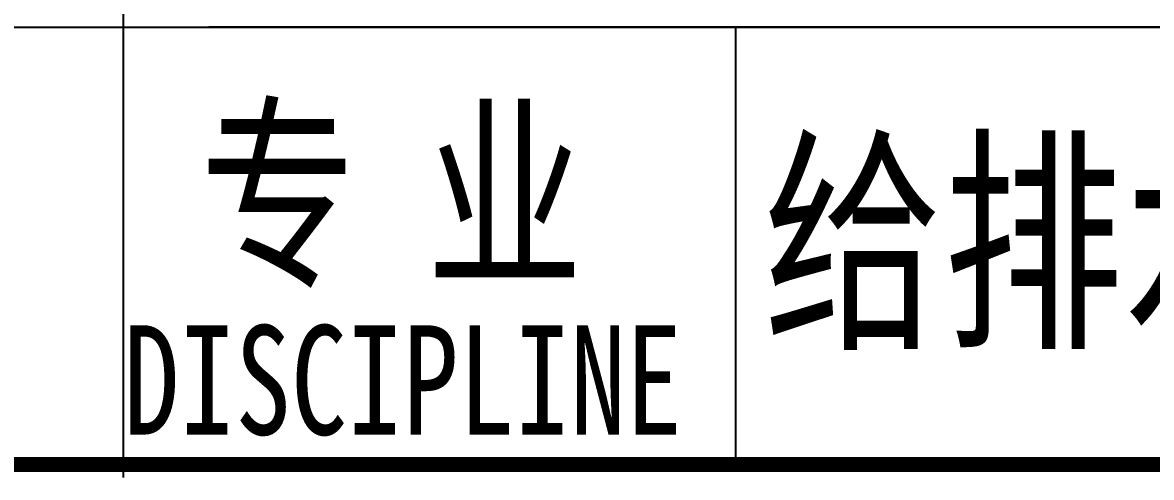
# Model space of a CAD drawing. Extents: x -46552 to 500351, y 55470 to 139570.
# Drawn here: x 495792 to 498825, y 80500 to 81723 of the extents above; entities that cross this region are included whole.
import ezdxf

# ---------------------------------------------------------------- set-up
doc = ezdxf.new("R2010")
doc.units = 0
doc.header["$LTSCALE"] = 1000
doc.header["$MEASUREMENT"] = 0
doc.layers.add('TK', color=126, linetype='Continuous')
doc.styles.add('-宋体', font='', dxfattribs={"width": 0.8})
doc.styles.get('-宋体').set_extended_font_data('SimSun')

# ---------------------------------------------------------------- blocks, each defined once
blk = doc.blocks.new('sfsf')
at = {"layer": 'TK'}
for p, q in [((194679.8, 259911), (194679.8, 249288.2)), ((189968.8, 250499.3), (197968.8, 250499.3)), ((197968.8, 250499.3), (194909.9, 250499.3)), ((196325.2, 250499.3), (196325.2, 249322.8))]:
    blk.add_line(p, q, dxfattribs=at)
at = {"layer": 'TK', "const_width": 40}
blk.add_lwpolyline([(189968.8, 249322.8), (197968.8, 249322.8)], dxfattribs=at)
at = {"layer": 'TK', "style": '-宋体', "width": 0.75}
for s, height, p in [('专', 411.8, (194885.2, 249843.1)), ('业', 411.8, (195494, 249841.8)), ('给排水', 472.71, (196399.2, 249684.7)), ('DISCIPLINE', 294.12, (194680.3, 249403.3))]:
    blk.add_text(s, height=height, dxfattribs=at).set_placement(p)

msp = doc.modelspace()

# ---------------------------------------------------------------- block references
msp.add_blockref('sfsf', (301382.5, -168788.4))

doc.saveas('drawing.dxf')
